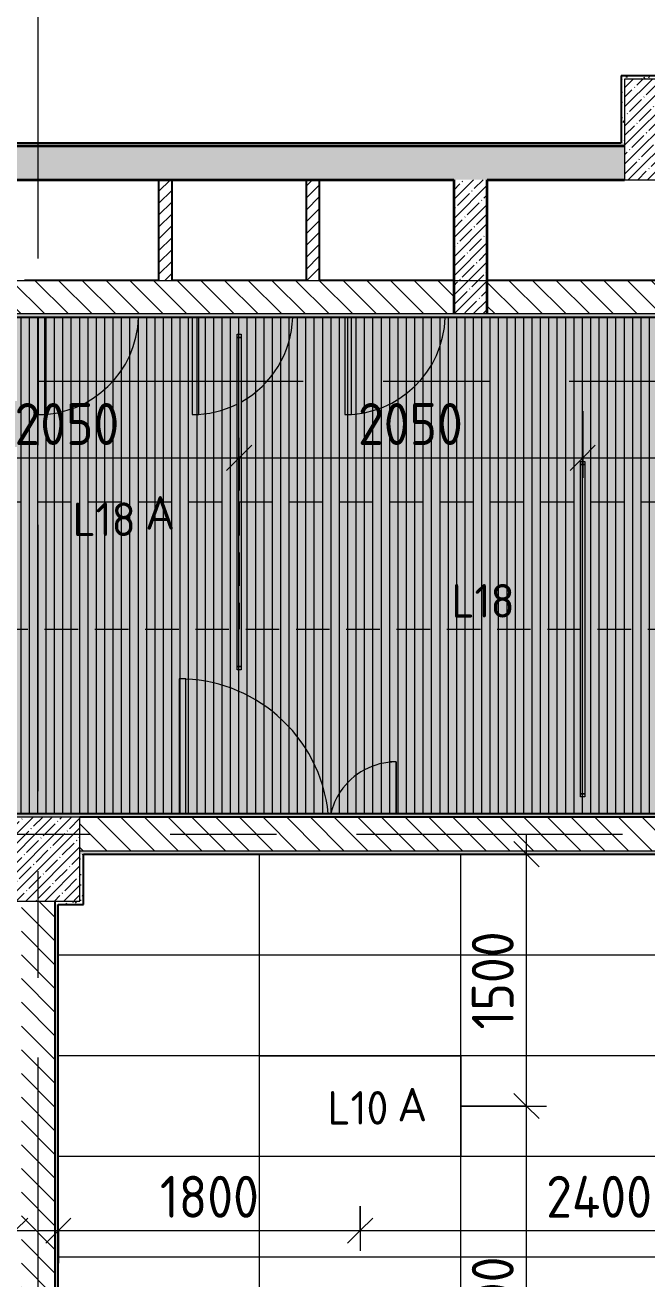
# Model space of a CAD drawing. Header units: millimetres. Extents: x 35098 to 231722, y -8553 to 29000.
# Drawn here: x 56582 to 60293, y 5148 to 12622 of the extents above; entities that cross this region are included whole.
import ezdxf

# ---------------------------------------------------------------- set-up
doc = ezdxf.new("R2010")
doc.units = ezdxf.units.MM
doc.linetypes.add('ADSK_Штрих_ш2 п1', pattern=[300, 200, -100])
doc.linetypes.add('Осевая', pattern=[3175, 635, -476.25, 1587.5, -476.25])
for name, color, linetype, lineweight in [('A-ANNO-DIMS', 7, 'Continuous', 9), ('A-ANNO-DIMS-100', 7, 'Continuous', 9), ('A-CLNG-PATT', 7, 'Continuous', 9), ('A-DETL-1', 7, 'ADSK_Штрих_ш2 п1', 9), ('A-DETL-GENF', 7, 'Continuous', 9), ('A-DOOR', 7, 'Continuous', 9), ('A-DOOR-1', 7, 'Continuous', 13), ('A-WALL', 7, 'Continuous', 9), ('E-LITE-EQPM-IDEN', 7, 'Continuous', 9), ('I-WALL', 7, 'Continuous', 9), ('S-COLS', 7, 'Continuous', 9), ('Оси-2', 7, 'Осевая', 9)]:
    doc.layers.add(name, color=color, linetype=linetype, lineweight=lineweight)
for name, color, linetype, lineweight, true_color in [('A-ANNO-NOTE', 1, 'Continuous', 9, 0xff0000), ('A-CLNG-1', 7, 'Continuous', 9, 0xc0c0c0), ('A-WALL-1', 7, 'Continuous', 25, 0x3c3c3c), ('A-WALL-3', 7, 'Continuous', 35, 0x3c3c3c), ('A-WALL-FNSH-2', 7, 'Continuous', 13, 0x3c3c3c), ('E-LITE-EQPM-1', 1, 'Continuous', 9, 0xff0000), ('G-ANNO-TEXT-1', 1, 'Continuous', 9, 0xff0000)]:
    doc.layers.add(name, color=color, linetype=linetype, lineweight=lineweight, true_color=true_color)
doc.layers.add('A-CLNG-PATT-1', color=7, linetype='Continuous', lineweight=9, transparency=1)
doc.styles.add('GOST Common', font='GOST_Common.ttf', dxfattribs={"height": 200})
doc.styles.add('ISOCPEUR', font='isocpeur.ttf', dxfattribs={"width": 0.9, "height": 250})
doc.styles.add('ISOCPEUR_1', font='isocpeur.ttf', dxfattribs={"height": 200})
doc.dimstyles.new('ISO-2_5_0_9К_БОЛЬШОЙ', dxfattribs={"dimscale": 304.8, "dimtxt": 248.995294, "dimasz": 0.492126, "dimexe": 0.393701, "dimexo": 0.984252, "dimgap": 0, "dimtad": 1, "dimdec": 0, "dimrnd": 10, "dimzin": 0, "dimdsep": 46, "dimtxsty": 'ISOCPEUR', "dimblk1": 'OBLIQUE', "dimblk2": 'OBLIQUE', "dimsah": 1, "dimcen": 0.09, "dimdle": 0.393701, "dimazin": 0, "dimtfac": 1, "dimtdec": 4, "dimtix": 1, "dimtmove": 0, "dimatfit": 3, "dimfxl": 1, "dimtvp": 1, "dimtolj": 1, "dimtzin": 0, "dimarcsym": 2})
doc.dimstyles.new('ISO-2_5_0_9К_БОЛЬШОЙ_1', dxfattribs={"dimscale": 304.8, "dimtxt": 248.995294, "dimasz": 0.492126, "dimexe": 0.393701, "dimexo": 0.984252, "dimgap": 0, "dimtad": 1, "dimdec": 0, "dimrnd": 10, "dimzin": 0, "dimdsep": 46, "dimtxsty": 'ISOCPEUR', "dimblk1": 'OBLIQUE', "dimblk2": 'OBLIQUE', "dimsah": 1, "dimcen": 0.09, "dimdle": 0.393701, "dimazin": 0, "dimtfac": 1, "dimtdec": 4, "dimtix": 1, "dimtmove": 2, "dimatfit": 3, "dimfxl": 1, "dimtvp": 1, "dimtolj": 1, "dimtzin": 0, "dimarcsym": 2})
pattern_1 = [(135, (0, 0), (-70.71068, -70.71068), [])]
pattern_2 = [(45, (0, 0), (-57.02463, 57.02463), []), (45, (57.025, 0), (-57.02463, 57.02463), [100.806, -20.161, 3.353, -16.808])]
pattern_3 = [(45, (0, 0), (-35.35534, 35.35534), [])]
pattern_4 = [(0, (0, 0), (121.92, 30.48), [10.058, -81.382, 10.058, -81.382, -487.68]), (0, (0, 0), (121.92, 30.48), [-182.88, 10.058, -172.822, 10.058, -81.382, -213.36]), (0, (0, 0), (121.92, 30.48), [-457.2, 10.058, -50.902, 10.058, -142.342]), (120, (45.72, 15.24), (-87.356454, 90.345817), [10.058, -81.382, 10.058, -81.382, -487.68]), (120, (45.72, 15.24), (-87.356454, 90.345817), [-182.88, 10.058, -172.822, 10.058, -81.382, -213.36]), (120, (45.72, 15.24), (-87.356454, 90.345817), [-457.2, 10.058, -50.902, 10.058, -142.342]), (240, (60.96, 76.2), (-34.563546, -120.825817), [10.058, -81.382, 10.058, -81.382, -487.68]), (240, (60.96, 76.2), (-34.563546, -120.825817), [-182.88, 10.058, -172.822, 10.058, -81.382, -213.36]), (240, (60.96, 76.2), (-34.563546, -120.825817), [-457.2, 10.058, -50.902, 10.058, -142.342])]

# ---------------------------------------------------------------- blocks, each defined once
blk = doc.blocks.new('BSC_Колонна _Прямоугольная - 500х500-V17-План расстановки осветительного оборудования 2 этажа в осях 12-23')
at = {"layer": 'S-COLS'}
h = blk.add_hatch(dxfattribs=at)
h.set_pattern_fill('FP_26', color=256, style=0, pattern_type=2)
h.set_pattern_definition([(45, (-56660, -7650), (-57.02463, 57.02463), []), (45, (-56602.975, -7650), (-57.02463, 57.02463), [100.806, -20.161, 3.353, -16.808])])
h.paths.add_polyline_path([(-250, -250), (250, -250), (250, 250), (-250, 250)])
for p, q in [((250, 250), (-250, 250)), ((-250, 250), (-250, -250)), ((250, -250), (250, 250)), ((-250, -250), (250, -250))]:
    blk.add_line(p, q, dxfattribs=at)
blk = doc.blocks.new('BSC_Колонна _Прямоугольная - 600х600-V20-План расстановки осветительного оборудования 2 этажа в осях 12-23')
at = {"layer": 'S-COLS'}
h = blk.add_hatch(dxfattribs=at)
h.set_pattern_fill('FP_29', color=256, style=0, pattern_type=2)
h.set_pattern_definition([(45, (-60460, -12000), (-57.02463, 57.02463), []), (45, (-60402.975, -12000), (-57.02463, 57.02463), [100.806, -20.161, 3.353, -16.808])])
h.paths.add_polyline_path([(-300, -300), (300, -300), (300, 300), (-300, 300), (-300, -83.9)])
for p, q in [((300, 300), (-300, 300)), ((-300, 300), (-300, -300)), ((300, -300), (300, 300)), ((-300, -300), (300, -300))]:
    blk.add_line(p, q, dxfattribs=at)
blk = doc.blocks.new('110_Дверь_СКБ_1Ст - д-18 700x2100h_Технический шкаф ЭОМ и СС-23257539-План расстановки осветительного оборудования 2 этажа в осях 12-23')
at = {"layer": 'A-DOOR'}
blk.add_arc((312.5, 100), 600, 90, 177.98443, dxfattribs=at)
at = {"layer": 'A-DOOR-1'}
for p, q in [((312.5, 700), (272.5, 700)), ((272.5, 700), (272.5, 121)), ((312.5, 121), (312.5, 700))]:
    blk.add_line(p, q, dxfattribs=at)
blk = doc.blocks.new('110_Дверь_СКБ_1Ст - д-18 700x2100h_Технический шкаф ЭОМ и СС-V36-План расстановки осветительного оборудования 2 этажа в осях 12-23')
at = {"layer": 'A-DOOR'}
for start, end in [(90, 116.5502), (119.22986, 177.98443)]:
    blk.add_arc((312.5, 100), 600, start, end, dxfattribs=at)
at = {"layer": 'A-DOOR-1'}
for p, q in [((312.5, 700), (272.5, 700)), ((272.5, 700), (272.5, 121)), ((312.5, 121), (312.5, 700))]:
    blk.add_line(p, q, dxfattribs=at)
blk = doc.blocks.new('Downlight - Strip - 2000 мм-27655400-План расстановки осветительного оборудования 2 этажа в осях 12-23')
at = {"layer": 'E-LITE-EQPM-1'}
for p, q in [((-1000, -231.3), (-1000, -205.9)), ((-1000, -205.9), (-980.9, -205.9)), ((-980.9, -231.3), (-980.9, -205.9)), ((-980.9, -205.9), (981, -205.9)), ((-980.9, -205.9), (-980.9, -231.3)), ((-980.9, -231.3), (-980.9, -205.9)), ((-980.9, -205.9), (981, -205.9)), ((981, -205.9), (981, -231.3)), ((981, -231.3), (981, -205.9)), ((981, -205.9), (1000, -205.9)), ((981, -205.9), (981, -231.3)), ((1000, -205.9), (1000, -231.3)), ((-980.9, -231.3), (-1000, -231.3)), ((981, -231.3), (-980.9, -231.3)), ((981, -231.3), (-980.9, -231.3)), ((1000, -231.3), (981, -231.3))]:
    blk.add_line(p, q, dxfattribs=at)
blk = doc.blocks.new('Дверь_Витражная_остекление_ - ДВН_ДАО_Главный вход_1200 в свету-V57-План расстановки осветительного оборудования 2 этажа в осях 12-23')
at = {"layer": 'A-DETL-GENF'}
for p, q in [((-607.5, 925), (-647.5, 925)), ((-647.5, 925), (-647.5, 121)), ((-607.5, 121), (-607.5, 925)), ((647.5, 430), (607.5, 430)), ((607.5, 430), (607.5, 121)), ((647.5, 121), (647.5, 430))]:
    blk.add_line(p, q, dxfattribs=at)
at = {"layer": 'A-DOOR'}
for p, q in [((-647.5, 925), (-647.5, 121)), ((647.5, 430), (647.5, 121))]:
    blk.add_line(p, q, dxfattribs=at)
for centre, radius, start, end in [((-647.5, 30), 895, 49.09091, 90), ((-647.5, 30), 895, 5.84545, 49.09091), ((647.5, 30), 400, 90, 146.25), ((647.5, 30), 400, 146.25, 166.80638)]:
    blk.add_arc(centre, radius, start, end, dxfattribs=at)
blk = doc.blocks.new('DIMBLOCK145-План расстановки осветительного оборудования 2 этажа в осях 12-23')
at = {"layer": 'A-ANNO-DIMS-100'}
for p, q in [((55810, 10321), (55810, 9922.5)), ((55810, 10042.5), (55810, 10321)), ((57860, 9848.6), (57860, 10162.5)), ((55810, 10042.5), (57860, 10042.5)), ((57860, 10042.5), (57860, 9848.6))]:
    blk.add_line(p, q, dxfattribs=at)
at = {"layer": 'A-ANNO-DIMS-100', "lineweight": 20}
for p, q in [((55810, 10042.5), (55885, 10117.5)), ((57860, 10042.5), (57935, 10117.5)), ((55810, 10042.5), (55735, 9967.5)), ((57860, 10042.5), (57785, 9967.5))]:
    blk.add_line(p, q, dxfattribs=at)
at = {"layer": 'A-ANNO-DIMS-100', "color": 0, "insert": (56519, 10369.1), "char_height": 250, "width": 758.478, "attachment_point": 1, "line_spacing_factor": 1.149209, "style": 'ISOCPEUR'}
blk.add_mtext('2050', dxfattribs=at)
blk = doc.blocks.new('_Oblique')
at = {"color": 0, "linetype": 'ByBlock', "lineweight": -2}
blk.add_line((-0.5, -0.5), (0.5, 0.5), dxfattribs=at)
blk = doc.blocks.new('DIMBLOCK146-План расстановки осветительного оборудования 2 этажа в осях 12-23')
at = {"layer": 'A-ANNO-DIMS-100'}
for p, q in [((59910, 10321), (59910, 9922.5)), ((59910, 10042.5), (59910, 10321)), ((57860, 9848.6), (57860, 10162.5)), ((57860, 10042.5), (59910, 10042.5)), ((57860, 10042.5), (57860, 9848.6))]:
    blk.add_line(p, q, dxfattribs=at)
at = {"layer": 'A-ANNO-DIMS-100', "lineweight": 20}
for p, q in [((57860, 10042.5), (57935, 10117.5)), ((59910, 10042.5), (59985, 10117.5)), ((57860, 10042.5), (57785, 9967.5)), ((59910, 10042.5), (59835, 9967.5))]:
    blk.add_line(p, q, dxfattribs=at)
at = {"layer": 'A-ANNO-DIMS-100', "color": 0, "insert": (58569, 10369.1), "char_height": 250, "width": 758.478, "attachment_point": 1, "line_spacing_factor": 1.149209, "style": 'ISOCPEUR'}
blk.add_mtext('2050', dxfattribs=at)
blk = doc.blocks.new('DIMBLOCK147-План расстановки осветительного оборудования 2 этажа в осях 12-23')
at = {"layer": 'A-ANNO-DIMS-100'}
for p, q in [((59910, 10321), (59910, 9922.5)), ((59910, 10042.5), (59910, 10321)), ((61960, 9848.6), (61960, 10162.5)), ((59910, 10042.5), (61960, 10042.5)), ((61960, 10042.5), (61960, 9848.6))]:
    blk.add_line(p, q, dxfattribs=at)
at = {"layer": 'A-ANNO-DIMS-100', "lineweight": 20}
for p, q in [((59910, 10042.5), (59985, 10117.5)), ((61960, 10042.5), (62035, 10117.5)), ((59910, 10042.5), (59835, 9967.5)), ((61960, 10042.5), (61885, 9967.5))]:
    blk.add_line(p, q, dxfattribs=at)
at = {"layer": 'A-ANNO-DIMS-100', "color": 0, "insert": (60619, 10369.1), "char_height": 250, "width": 758.478, "attachment_point": 1, "line_spacing_factor": 1.149209, "style": 'ISOCPEUR'}
blk.add_mtext('2050', dxfattribs=at)
blk = doc.blocks.new('DIMBLOCK171-План расстановки осветительного оборудования 2 этажа в осях 12-23')
at = {"layer": 'A-ANNO-DIMS-100'}
for p, q in [((54252.5, 5581.1), (54252.5, 5316.1)), ((54252.5, 5436.1), (54252.5, 5581.1)), ((56524, 5242.2), (56524, 5556.1)), ((54252.5, 5436.1), (56644, 5436.1)), ((56524, 5436.1), (56524, 5242.2))]:
    blk.add_line(p, q, dxfattribs=at)
at = {"layer": 'A-ANNO-DIMS-100', "lineweight": 20}
for p, q in [((54252.5, 5436.1), (54327.5, 5511.1)), ((56524, 5436.1), (56599, 5511.1)), ((54252.5, 5436.1), (54177.5, 5361.1)), ((56524, 5436.1), (56449, 5361.1))]:
    blk.add_line(p, q, dxfattribs=at)
at = {"layer": 'A-ANNO-DIMS-100', "color": 0, "insert": (55072.2, 5762.8), "char_height": 250, "width": 758.478, "attachment_point": 1, "line_spacing_factor": 1.149209, "style": 'ISOCPEUR'}
blk.add_mtext('2270', dxfattribs=at)
blk = doc.blocks.new('DIMBLOCK174-План расстановки осветительного оборудования 2 этажа в осях 12-23')
at = {"layer": 'A-ANNO-DIMS-100', "lineweight": 20}
for p, q in [((59574.6, 6178.6), (59499.6, 6253.6)), ((59574.6, 6178.6), (59649.6, 6103.6)), ((59574.6, 3778.6), (59499.6, 3853.6)), ((59574.6, 3778.6), (59649.6, 3703.6))]:
    blk.add_line(p, q, dxfattribs=at)
at = {"layer": 'A-ANNO-DIMS-100'}
for p, q in [((59179, 6178.6), (59694.6, 6178.6)), ((59574.6, 6178.6), (59179, 6178.6)), ((59574.6, 3778.6), (59574.6, 6178.6)), ((59179, 3778.6), (59694.6, 3778.6)), ((59574.6, 3778.6), (59179, 3778.6))]:
    blk.add_line(p, q, dxfattribs=at)
at = {"layer": 'A-ANNO-DIMS-100', "color": 0, "insert": (59248, 4650.6), "char_height": 250, "width": 787.208, "attachment_point": 1, "rotation": 90, "line_spacing_factor": 1.149209, "style": 'ISOCPEUR'}
blk.add_mtext('2400', dxfattribs=at)
blk = doc.blocks.new('DIMBLOCK175-План расстановки осветительного оборудования 2 этажа в осях 12-23')
at = {"layer": 'A-ANNO-DIMS-100'}
for p, q in [((59574.6, 6178.6), (59574.6, 7800)), ((59768.6, 7680), (59454.6, 7680)), ((59574.6, 7680), (59768.6, 7680)), ((59179, 6178.6), (59694.6, 6178.6)), ((59574.6, 6178.6), (59179, 6178.6))]:
    blk.add_line(p, q, dxfattribs=at)
at = {"layer": 'A-ANNO-DIMS-100', "lineweight": 20}
for p, q in [((59574.6, 7680), (59499.6, 7755)), ((59574.6, 7680), (59649.6, 7605)), ((59574.6, 6178.6), (59499.6, 6253.6)), ((59574.6, 6178.6), (59649.6, 6103.6))]:
    blk.add_line(p, q, dxfattribs=at)
at = {"layer": 'A-ANNO-DIMS-100', "color": 0, "insert": (59248, 6634.8), "char_height": 250, "width": 706.764, "attachment_point": 1, "rotation": 90, "line_spacing_factor": 1.149209, "style": 'ISOCPEUR'}
blk.add_mtext('1500', dxfattribs=at)
blk = doc.blocks.new('DIMBLOCK176-План расстановки осветительного оборудования 2 этажа в осях 12-23')
at = {"layer": 'A-ANNO-DIMS-100'}
for p, q in [((56781, 5242.2), (56781, 5556.1)), ((58581.5, 5581.1), (58581.5, 5316.1)), ((58581.5, 5436.1), (58581.5, 5581.1)), ((56661, 5436.1), (58581.5, 5436.1)), ((56781, 5436.1), (56781, 5242.2))]:
    blk.add_line(p, q, dxfattribs=at)
at = {"layer": 'A-ANNO-DIMS-100', "lineweight": 20}
for p, q in [((56781, 5436.1), (56856, 5511.1)), ((58581.5, 5436.1), (58656.5, 5511.1)), ((56781, 5436.1), (56706, 5361.1)), ((58581.5, 5436.1), (58506.5, 5361.1))]:
    blk.add_line(p, q, dxfattribs=at)
at = {"layer": 'A-ANNO-DIMS-100', "color": 0, "insert": (57386.8, 5762.8), "char_height": 250, "width": 706.764, "attachment_point": 1, "line_spacing_factor": 1.149209, "style": 'ISOCPEUR'}
blk.add_mtext('1800', dxfattribs=at)
blk = doc.blocks.new('DIMBLOCK177-План расстановки осветительного оборудования 2 этажа в осях 12-23')
at = {"layer": 'A-ANNO-DIMS-100'}
for p, q in [((60981.5, 5878.6), (60981.5, 5316.1)), ((60981.5, 5436.1), (60981.5, 5878.6)), ((58581.5, 5581.1), (58581.5, 5316.1)), ((58581.5, 5436.1), (58581.5, 5581.1)), ((58581.5, 5436.1), (60981.5, 5436.1))]:
    blk.add_line(p, q, dxfattribs=at)
at = {"layer": 'A-ANNO-DIMS-100', "lineweight": 20}
for p, q in [((58581.5, 5436.1), (58656.5, 5511.1)), ((60981.5, 5436.1), (61056.5, 5511.1)), ((58581.5, 5436.1), (58506.5, 5361.1)), ((60981.5, 5436.1), (60906.5, 5361.1))]:
    blk.add_line(p, q, dxfattribs=at)
at = {"layer": 'A-ANNO-DIMS-100', "color": 0, "insert": (59691.9, 5762.8), "char_height": 250, "width": 787.208, "attachment_point": 1, "line_spacing_factor": 1.149209, "style": 'ISOCPEUR'}
blk.add_mtext('2400', dxfattribs=at)

msp = doc.modelspace()

# ---------------------------------------------------------------- hatches: boundary and pattern name
at = {"layer": 'A-CLNG-PATT'}
h = msp.add_hatch(dxfattribs=at)
h.set_pattern_fill('FP_47', color=256, style=0, pattern_type=2)
h.set_pattern_definition([(90, (72858.237, -5848.237), (-50, 3e-15), [])])
h.paths.add_polyline_path([(74650.8, 7921), (74729, 7921), (74729, 8301), (75459, 8301), (75459, 10879), (74015.2, 10879), (74015.2, 10868.5), (66296, 10868.5), (66296, 10880), (47239.7, 10879), (47239.7, 11679), (44781.7, 11679), (44781.7, 10879), (42401, 10879), (42401, 10209), (38761, 10209), (38761, 7921), (73196.3, 7921)])
h = msp.add_hatch(dxfattribs=at)
h.set_pattern_fill('FP_53', color=256, style=0, pattern_type=2)
h.set_pattern_definition([(180, (51981, 7679), (7e-14, -600), []), (270, (51981, 7679), (1200, 7e-14), [])])
h.paths.add_polyline_path([(64469.4, 470), (65390, 470), (65389, 7050), (64760, 7050), (64759, 7660), (62210, 7659), (62210, 7050), (60890, 7050), (60889, 7680), (56930, 7680), (56930, 7380), (56780, 7379), (56780, 475), (57160, 475), (57160, 470), (60910, 470), (60910, 475), (61690, 475), (61690, 470), (63014.9, 470)])
h.paths.add_polyline_path([(63014.9, 1078.6), (62781.8, 1078.6), (62781.8, 1678.6), (63981.8, 1678.6), (63981.8, 1078.6)])
h.paths.add_polyline_path([(61560.4, 1078.6), (60381.8, 1078.6), (60381.8, 1678.6), (61581.8, 1678.6), (61581.8, 1078.6)])
h.paths.add_polyline_path([(58651.4, 1078.6), (57981.8, 1078.6), (57981.8, 1678.6), (59181.8, 1678.6), (59181.8, 1078.6)])
h.paths.add_polyline_path([(62781.8, 3478.6), (62781.8, 4078.6), (63981.8, 4078.6), (63981.8, 3478.6)])
h.paths.add_polyline_path([(60381.8, 3478.6), (60381.8, 4078.6), (61581.8, 4078.6), (61581.8, 3478.6), (61560.4, 3478.6)])
h.paths.add_polyline_path([(59181.8, 3478.6), (57981.8, 3478.6), (57981.8, 4078.6), (59181.8, 4078.6)])
h.paths.add_polyline_path([(63981.8, 5878.6), (62781.8, 5878.6), (62781.8, 6478.6), (63981.8, 6478.6), (63981.8, 6125.4)])
h.paths.add_polyline_path([(61560.4, 5878.6), (60381.8, 5878.6), (60381.8, 6478.6), (61581.8, 6478.6), (61581.8, 5878.6)])
h.paths.add_polyline_path([(58651.4, 5878.6), (57981.8, 5878.6), (57981.8, 6478.6), (59181.8, 6478.6), (59181.8, 5878.6)])
at = {"layer": 'A-CLNG-PATT-1'}
h = msp.add_hatch(color=256, dxfattribs=at)
h.paths.add_polyline_path([(74650.8, 7921), (74729, 7921), (74729, 8301), (75459, 8301), (75459, 10879), (74015.2, 10879), (74015.2, 10868.5), (66296, 10868.5), (66296, 10880), (47239.7, 10879), (47239.7, 11679), (44781.7, 11679), (44781.7, 10879), (42401, 10879), (42401, 10209), (38761, 10209), (38761, 7921), (73509, 7921)])
h.paths.add_polyline_path([(69954.2, 10879.5), (73509, 10879.5), (73509, 10900), (66791, 10900), (66791, 10879.5), (69137, 10879.5)])
at = {"layer": 'I-WALL'}
h = msp.add_hatch(dxfattribs=at)
h.set_pattern_fill('FP_46', color=256, style=0, pattern_type=2)
h.set_pattern_definition(pattern_4)
h.paths.add_polyline_path([(60160, 11920), (60160, 12320), (60140, 12320), (60140, 11920)])
h = msp.add_hatch(dxfattribs=at)
h.set_pattern_fill('FP_46', color=256, style=0, pattern_type=2)
h.set_pattern_definition(pattern_4)
h.paths.add_polyline_path([(60760, 12300), (60780, 12300), (60780, 12320), (60160, 12320), (60160, 12300)])
h = msp.add_hatch(dxfattribs=at)
h.set_pattern_fill('FP_17', color=256, style=0, pattern_type=2)
h.set_pattern_definition(pattern_2)
h.paths.add_polyline_path([(64380, 11700), (66160, 11700), (66160, 11900), (60760, 11900), (60760, 11700), (63260, 11700)])
h.paths.add_polyline_path([(59340, 11700), (60160, 11700), (60160, 11900), (54760, 11900), (54760, 11700), (59140, 11700)])
h = msp.add_hatch(dxfattribs=at)
h.set_pattern_fill('FP_46', color=256, style=0, pattern_type=2)
h.set_pattern_definition(pattern_4)
h.paths.add_polyline_path([(60160, 11900), (60160, 11920), (54780, 11920), (54780, 11900), (60105.9, 11900)])
h = msp.add_hatch(dxfattribs=at)
h.set_pattern_fill('FP_21', color=256, style=0, pattern_type=2)
h.set_pattern_definition(pattern_3)
h.paths.add_polyline_path([(57459.2, 11100), (57459.2, 11700), (57379.2, 11700), (57379.2, 11100)])
h = msp.add_hatch(dxfattribs=at)
h.set_pattern_fill('FP_21', color=256, style=0, pattern_type=2)
h.set_pattern_definition(pattern_3)
h.paths.add_polyline_path([(58339.2, 11100), (58339.2, 11700), (58259.2, 11700), (58259.2, 11100)])
h = msp.add_hatch(dxfattribs=at)
h.set_pattern_fill('FP_17', color=256, style=0, pattern_type=2)
h.set_pattern_definition(pattern_2)
h.paths.add_polyline_path([(59340, 10900), (59340, 11700), (59140, 11700), (59140, 10900)])
h = msp.add_hatch(dxfattribs=at)
h.set_pattern_fill('FP_19', color=256, style=0, pattern_type=2)
h.set_pattern_definition(pattern_1)
h.paths.add_polyline_path([(61160, 10900), (61160, 11100), (59340, 11100), (59340, 10900), (60833.2, 10900)])
h.paths.add_polyline_path([(59140, 10900), (59140, 11100), (55700, 11100), (55700, 10900), (58651.4, 10900)])
h.paths.add_polyline_path([(55500, 10900), (55500, 11100), (51910, 11100), (51910, 10900), (54287.9, 10900)])
h.paths.add_polyline_path([(51710, 10900), (51710, 11100), (47260.7, 11100), (47260.7, 10900), (49924.5, 10900)])
h = msp.add_hatch(dxfattribs=at)
h.set_pattern_fill('FP_46', color=256, style=0, pattern_type=2)
h.set_pattern_definition(pattern_4)
h.paths.add_polyline_path([(60833.2, 10880), (61360, 10880), (61360, 10900), (47240.7, 10900), (47240.7, 10880), (60105.9, 10880)])
h = msp.add_hatch(dxfattribs=at)
h.set_pattern_fill('FP_46', color=256, style=0, pattern_type=2)
h.set_pattern_definition(pattern_4)
h.paths.add_polyline_path([(74750, 7900), (74750, 7920), (38742.7, 7920), (38742.7, 7900), (74650.8, 7900)])
h = msp.add_hatch(dxfattribs=at)
h.set_pattern_fill('FP_19', color=256, style=0, pattern_type=2)
h.set_pattern_definition(pattern_1)
h.paths.add_polyline_path([(60910, 7700), (60910, 7900), (56910, 7900), (56910, 7700), (60105.9, 7700)])
h = msp.add_hatch(dxfattribs=at)
h.set_pattern_fill('FP_46', color=256, style=0, pattern_type=2)
h.set_pattern_definition(pattern_4)
h.paths.add_polyline_path([(60890, 7680), (60910, 7680), (60910, 7700), (56910, 7700), (56910, 7680), (60889, 7680)])
h = msp.add_hatch(dxfattribs=at)
h.set_pattern_fill('FP_46', color=256, style=0, pattern_type=2)
h.set_pattern_definition(pattern_4)
h.paths.add_polyline_path([(56930, 7380), (56930, 7680), (56910, 7680), (56910, 7380)])
h = msp.add_hatch(dxfattribs=at)
h.set_pattern_fill('FP_19', color=256, style=0, pattern_type=2)
h.set_pattern_definition(pattern_1)
h.paths.add_polyline_path([(56760, 425), (56760, 7400), (56560, 7400), (56560, 425), (56651.5, 425)])
h = msp.add_hatch(dxfattribs=at)
h.set_pattern_fill('FP_46', color=256, style=0, pattern_type=2)
h.set_pattern_definition(pattern_4)
h.paths.add_polyline_path([(56910, 7380), (56910, 7400), (56760, 7400), (56760, 7380), (56780, 7380)])
h = msp.add_hatch(dxfattribs=at)
h.set_pattern_fill('FP_46', color=256, style=0, pattern_type=2)
h.set_pattern_definition(pattern_4)
h.paths.add_polyline_path([(56760, 450), (56780, 450), (56780, 7380), (56760, 7380), (56760, 624.2)])

# ---------------------------------------------------------------- linework, layer by layer
at = {"layer": 'A-ANNO-NOTE'}
for p, q in [((57981.5, 6478.6), (59181.5, 6478.6)), ((57981.5, 5878.6), (57981.5, 6478.6)), ((59181.5, 6478.6), (59181.5, 5878.6)), ((59181.5, 5878.6), (57981.5, 5878.6))]:
    msp.add_line(p, q, dxfattribs=at)
at = {"layer": 'A-CLNG-1'}
for p, q in [((61295.2, 10879), (47239.7, 10879)), ((57981.8, 5878.6), (57981.8, 6478.6)), ((57981.8, 6478.6), (59181.8, 6478.6)), ((59181.8, 6478.6), (59181.8, 5878.6)), ((59181.8, 5878.6), (57981.8, 5878.6))]:
    msp.add_line(p, q, dxfattribs=at)
at = {"layer": 'A-DETL-1'}
for p, q in [((74260, 9779), (45560, 9779)), ((57860, 9779), (57860, 9021)), ((43499, 9021), (72210, 9021))]:
    msp.add_line(p, q, dxfattribs=at)
at = {"layer": 'A-WALL'}
for p, q in [((57379.2, 11100), (57459.2, 11100)), ((58259.2, 11100), (58339.2, 11100)), ((61160, 10900), (55500, 10900)), ((56910, 7700), (60910, 7700)), ((56931, 7680), (56931, 7679))]:
    msp.add_line(p, q, dxfattribs=at)
at = {"layer": 'A-WALL-1'}
for p, q in [((60140, 12320), (60140, 11920)), ((60780, 12320), (60140, 12320)), ((54780, 11920), (60140, 11920)), ((57379.2, 11700), (57379.2, 11100)), ((57459.2, 11100), (57459.2, 11700)), ((58259.2, 11700), (58259.2, 11100)), ((58339.2, 11100), (58339.2, 11700)), ((57379.2, 11100), (56579.2, 11100)), ((58259.2, 11100), (57459.2, 11100)), ((59140, 11100), (58339.2, 11100)), ((60560, 11100), (59340, 11100)), ((47240.7, 10880), (61380, 10880)), ((74750, 7920), (38742.7, 7920)), ((60910, 7900), (56910, 7900)), ((56930, 7680), (60890, 7680)), ((56930, 7380), (56930, 7680)), ((56760, 7400), (56760, 450)), ((56780, 7380), (56930, 7380)), ((56780, 470), (56780, 7380))]:
    msp.add_line(p, q, dxfattribs=at)
at = {"layer": 'A-WALL-3'}
for p, q in [((60160, 11900), (54760, 11900)), ((55700, 11700), (59140, 11700)), ((59140, 11700), (59140, 10900)), ((59340, 10900), (59340, 11700)), ((59340, 11700), (60160, 11700))]:
    msp.add_line(p, q, dxfattribs=at)
at = {"layer": 'A-WALL-FNSH-2'}
for p, q in [((60781, 12321), (60139, 12321)), ((60139, 12321), (60139, 11921)), ((60139, 11921), (54780, 11921)), ((56931, 7379), (56931, 7679)), ((56931, 7679), (60889, 7679)), ((56781, 7379), (56931, 7379)), ((56781, 471), (56781, 7379))]:
    msp.add_line(p, q, dxfattribs=at)
at = {"layer": 'I-WALL'}
for p, q in [((56610, 10880), (56610, 10879)), ((57310, 10880), (57310, 10879)), ((57530, 10880), (57530, 10879)), ((58230, 10880), (58230, 10879)), ((58440, 10880), (58440, 10879)), ((59140, 10880), (59140, 10879)), ((38761, 7921), (74729, 7921))]:
    msp.add_line(p, q, dxfattribs=at)
at = {"layer": 'Оси-2'}
for p, q in [((56660, 593.7), (56660, 24898.1)), ((38398.2, 11100), (82450, 11100)), ((39668.2, 10500), (82450, 10500)), ((38398.2, 7800), (82450, 7800))]:
    msp.add_line(p, q, dxfattribs=at)

# ---------------------------------------------------------------- block references
at = {"layer": 'A-DOOR', "rotation": 180}
for name, p in [('110_Дверь_СКБ_1Ст - д-18 700x2100h_Технический шкаф ЭОМ и СС-23257539-План расстановки осветительного оборудования 2 этажа в осях 12-23', (56972.5, 11000)), ('110_Дверь_СКБ_1Ст - д-18 700x2100h_Технический шкаф ЭОМ и СС-V36-План расстановки осветительного оборудования 2 этажа в осях 12-23', (57892.5, 11000)), ('110_Дверь_СКБ_1Ст - д-18 700x2100h_Технический шкаф ЭОМ и СС-23257539-План расстановки осветительного оборудования 2 этажа в осях 12-23', (58802.5, 11000))]:
    msp.add_blockref(name, p, dxfattribs=at)
at = {"layer": 'A-DOOR'}
msp.add_blockref('Дверь_Витражная_остекление_ - ДВН_ДАО_Главный вход_1200 в свету-V57-План расстановки осветительного оборудования 2 этажа в осях 12-23', (58148.5, 7800), dxfattribs=at)
at = {"layer": 'E-LITE-EQPM-1', "rotation": 89.9999999999999}
for p in [(57641.4, 9779), (59691.4, 9021)]:
    msp.add_blockref('Downlight - Strip - 2000 мм-27655400-План расстановки осветительного оборудования 2 этажа в осях 12-23', p, dxfattribs=at)
at = {"layer": 'S-COLS'}
for name, p in [('BSC_Колонна _Прямоугольная - 600х600-V20-План расстановки осветительного оборудования 2 этажа в осях 12-23', (60460, 12000)), ('BSC_Колонна _Прямоугольная - 500х500-V17-План расстановки осветительного оборудования 2 этажа в осях 12-23', (56660, 7650))]:
    msp.add_blockref(name, p, dxfattribs=at)

# ---------------------------------------------------------------- texts
at = {"layer": 'E-LITE-EQPM-IDEN', "char_height": 200, "width": 472.996, "attachment_point": 1, "style": 'GOST Common'}
for s, insert in [('L18', (56865.8, 9776.1)), ('L18', (59126.8, 9290.1)), ('L10', (58386.9, 6267.9))]:
    msp.add_mtext(s, dxfattribs=dict(at, insert=insert))
at = {"layer": 'G-ANNO-TEXT-1', "char_height": 200, "width": 224.472, "attachment_point": 1, "style": 'ISOCPEUR_1'}
for insert in [(57298.3, 9814.5), (58802.8, 6287)]:
    msp.add_mtext('\\fISOCPEUR|b0|i0|c204|p34|;А', dxfattribs=dict(at, insert=insert))

# ---------------------------------------------------------------- dimensions: what is measured, and where the dimension line sits
at = {"layer": 'A-ANNO-DIMS'}
for base, p1, p2, override, picture, middle in [((57860, 10042.5), (55810, 10021), (57860, 10148.6), {"dimpost": '<>', "dimfxl": 2053.964453}, 'DIMBLOCK145-План расстановки осветительного оборудования 2 этажа в осях 12-23', (56835, 10167.5)), ((59910, 10042.5), (57860, 10148.6), (59910, 10021), {"dimpost": '<>', "dimfxl": 2053.964453}, 'DIMBLOCK146-План расстановки осветительного оборудования 2 этажа в осях 12-23', (58885, 10167.5)), ((61960, 10042.5), (59910, 10021), (61960, 10148.6), {"dimpost": '<>', "dimfxl": 2053.964453}, 'DIMBLOCK147-План расстановки осветительного оборудования 2 этажа в осях 12-23', (60935, 10167.5)), ((56524, 5436.1416), (54252.5338, 5881.1498), (56524, 5542.2076), {"dimpost": '<>', "dimfxl": 2296.615014}, 'DIMBLOCK171-План расстановки осветительного оборудования 2 этажа в осях 12-23', (55388.2669, 5561.1416)), ((58581.5337, 5436.1416), (56781, 5542.2076), (58581.5337, 5881.1498), {"dimpost": '<>', "dimfxl": 1832.158138}, 'DIMBLOCK176-План расстановки осветительного оборудования 2 этажа в осях 12-23', (57681.2668, 5561.1416))]:
    dim = msp.add_linear_dim(base=base, p1=p1, p2=p2, dimstyle='ISO-2_5_0_9К_БОЛЬШОЙ', override=override, dxfattribs=at)
    dim.commit()
    dim.dimension.update_dxf_attribs({"geometry": picture, "text_midpoint": middle})
for base, p1, p2, override, picture, middle in [((59574.6, 7680), (58879, 6178.6), (59468.6, 7680), {"dimpost": '<>', "dimfxl": 1612.947406}, 'DIMBLOCK175-План расстановки осветительного оборудования 2 этажа в осях 12-23', (59449.6, 6929.3)), ((59574.6, 6178.6), (58879, 3778.6), (58879, 6178.6), {"dimpost": '<>', "dimfxl": 2400}, 'DIMBLOCK174-План расстановки осветительного оборудования 2 этажа в осях 12-23', (59449.6, 4978.6))]:
    dim = msp.add_linear_dim(base=base, p1=p1, p2=p2, angle=90, dimstyle='ISO-2_5_0_9К_БОЛЬШОЙ', override=override, dxfattribs=at)
    dim.commit()
    dim.dimension.update_dxf_attribs({"geometry": picture, "text_midpoint": middle})
dim = msp.add_linear_dim(base=(60981.5, 5436.1), p1=(58581.5, 5881.1), p2=(60981.5, 6178.6), dimstyle='ISO-2_5_0_9К_БОЛЬШОЙ_1', override={"dimpost": '<>', "dimfxl": 2418.36851}, dxfattribs=at)
dim.commit()
dim.dimension.update_dxf_attribs({"geometry": 'DIMBLOCK177-План расстановки осветительного оборудования 2 этажа в осях 12-23', "text_midpoint": (60085.5, 5596.1), "dimtype": 160})

doc.saveas('drawing.dxf')
